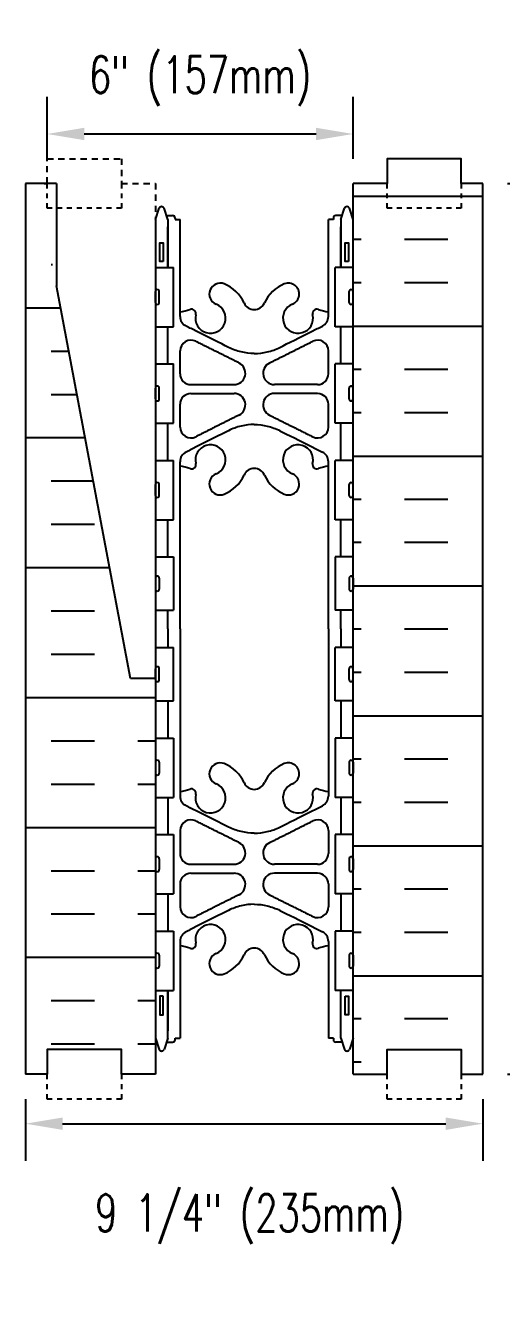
# Model space of a CAD drawing. Header units: inches. Extents: x 225.7 to 278.6, y 54.5 to 95.6.
# Drawn here: x 245.04 to 254.67, y 54.49 to 80.35 of the extents above; entities that cross this region are included whole.
import ezdxf

# ---------------------------------------------------------------- set-up
doc = ezdxf.new("R2010")
doc.units = ezdxf.units.IN
doc.header["$MEASUREMENT"] = 0
doc.linetypes.add('DASHED2', pattern=[0.375, 0.25, -0.125])
doc.linetypes.add('HIDDEN2', pattern=[0.1875, 0.125, -0.0625])
for name, color, linetype in [('HATCH', 12, 'Continuous'), ('Hidden2', 12, 'HIDDEN2'), ('line25', 2, 'Continuous'), ('LINE50', 5, 'Continuous'), ('LINE9', 9, 'Continuous'), ('TEXT', 4, 'Continuous'), ('Web_Edge', 9, 'Continuous')]:
    doc.layers.add(name, color=color, linetype=linetype)
doc.styles.add('DIM', font='romans.shx', dxfattribs={"width": 0.7})
doc.dimstyles.new('ext_8', dxfattribs={"dimscale": 8, "dimtxt": 0.09375, "dimasz": 0.09375, "dimexe": 0.09375, "dimexo": 0.0625, "dimgap": 0.0625, "dimtad": 1, "dimdec": 4, "dimzin": 3, "dimdsep": 46, "dimlunit": 4, "dimtxsty": 'DIM', "dimcen": 0.09, "dimdle": 0.09375, "dimclrt": 4, "dimadec": 0, "dimazin": 0, "dimtfac": 1, "dimtdec": 4, "dimtmove": 2, "dimatfit": 3, "dimfxl": 0, "dimfrac": 2, "dimtolj": 1, "dimtzin": 0, "dimarcsym": 0})

# ---------------------------------------------------------------- blocks, each defined once
blk = doc.blocks.new('*D15')
at = {"layer": 'Defpoints', "color": 0}
for p in [(254.294, 77.163), (254.294, 59.163), (255.269, 59.163)]:
    blk.add_point(p, dxfattribs=at)
at = {"layer": 'TEXT', "color": 0, "lineweight": -2}
for p, q in [((254.794, 77.163), (256.019, 77.163)), ((255.269, 76.413), (255.269, 59.913)), ((254.794, 59.163), (256.019, 59.163))]:
    blk.add_line(p, q, dxfattribs=at)
at = {"layer": 'TEXT', "color": 0}
for points in [[(255.144, 76.413), (255.394, 76.413), (255.269, 77.163)], [(255.144, 59.913), (255.394, 59.913), (255.269, 59.163)]]:
    blk.add_solid(points, dxfattribs=at)
at = {"layer": 'TEXT', "color": 4, "insert": (257.197, 68.163), "char_height": 0.75, "attachment_point": 5, "rotation": 90, "style": 'DIM'}
blk.add_mtext('\\A1;18" (457mm)', dxfattribs=at)
blk = doc.blocks.new('*D16')
at = {"layer": 'Defpoints', "color": 0}
for p in [(251.669, 78.163), (245.481, 77.163), (251.669, 77.163)]:
    blk.add_point(p, dxfattribs=at)
at = {"layer": 'TEXT', "color": 0, "lineweight": -2}
for p, q in [((245.481, 77.663), (245.481, 78.913)), ((251.669, 77.663), (251.669, 78.913)), ((246.231, 78.163), (250.919, 78.163))]:
    blk.add_line(p, q, dxfattribs=at)
at = {"layer": 'TEXT', "color": 0}
for points in [[(246.231, 78.288), (246.231, 78.038), (245.481, 78.163)], [(250.919, 78.288), (250.919, 78.038), (251.669, 78.163)]]:
    blk.add_solid(points, dxfattribs=at)
at = {"layer": 'TEXT', "color": 4, "insert": (248.575, 79.235), "char_height": 0.75, "attachment_point": 5, "style": 'DIM'}
blk.add_mtext('\\A1;6" (157mm)', dxfattribs=at)
blk = doc.blocks.new('*D17')
at = {"layer": 'Defpoints', "color": 0}
for p in [(245.044, 59.163), (254.294, 59.163), (254.294, 58.165)]:
    blk.add_point(p, dxfattribs=at)
at = {"layer": 'TEXT', "color": 0, "lineweight": -2}
for p, q in [((245.044, 58.663), (245.044, 57.415)), ((254.294, 58.663), (254.294, 57.415)), ((245.794, 58.165), (253.544, 58.165))]:
    blk.add_line(p, q, dxfattribs=at)
at = {"layer": 'TEXT', "color": 0}
for points in [[(245.794, 58.29), (245.794, 58.04), (245.044, 58.165)], [(253.544, 58.29), (253.544, 58.04), (254.294, 58.165)]]:
    blk.add_solid(points, dxfattribs=at)
at = {"layer": 'TEXT', "color": 4, "insert": (249.578, 56.238), "char_height": 0.75, "attachment_point": 5, "style": 'DIM'}
blk.add_mtext('\\A1;9 1/4" (235mm)', dxfattribs=at)

msp = doc.modelspace()

# ---------------------------------------------------------------- hatches: boundary and pattern name
at = {"layer": 'HATCH'}
h = msp.add_hatch(dxfattribs=at)
h.set_pattern_fill('INSUL', color=256, scale=7, style=0)
h.set_pattern_definition([(180, (3177.8305, -337.846), (0, 2.625), []), (180, (3177.8305, -336.971), (0, 2.625), [0.875, -0.875]), (180, (3177.8305, -336.096), (0, 2.625), [0.875, -0.875])])
h.paths.add_polyline_path([(254.29393, 59.16339), (253.85643, 59.16339), (253.85643, 59.66339), (252.35643, 59.66339), (252.35643, 59.16339), (251.66893, 59.16339), (251.66893, 77.16339), (252.35643, 77.16339), (252.35643, 77.66339), (253.85643, 77.66339), (253.85643, 77.16339), (254.29393, 77.16339)])
h = msp.add_hatch(dxfattribs=at)
h.set_pattern_fill('INSUL', color=256, scale=7, style=0)
h.set_pattern_definition([(0, (-2682.188, -392.5993), (0, 2.625), []), (0, (-2682.188, -391.7243), (0, 2.625), [0.875, -0.875]), (0, (-2682.188, -390.8493), (0, 2.625), [0.875, -0.875])])
edge = h.paths.add_edge_path()
edge.add_line((247.66893, 67.16339), (247.16893, 67.16339))
edge.add_line((247.16893, 67.16339), (245.41893, 76.41339))
edge.add_line((245.41893, 76.41339), (245.41893, 77.16339))
edge.add_line((245.41893, 77.16339), (245.04393, 77.16339))
edge.add_line((245.04393, 77.16339), (245.04393, 59.16339))
edge.add_line((245.04393, 59.16339), (245.48143, 59.16339))
edge.add_line((245.48143, 59.16339), (245.48143, 59.66339))
edge.add_line((245.48143, 59.66339), (246.98143, 59.66339))
edge.add_line((246.98143, 59.66339), (246.98143, 59.16339))
edge.add_line((246.98143, 59.16339), (247.41893, 59.16339))
edge.add_line((247.66893, 67.16339), (247.66893, 59.16339))

# ---------------------------------------------------------------- linework, layer by layer
at = {"layer": 'Hidden2'}
msp.add_lwpolyline([(245.41893, 77.16339), (245.48143, 77.16339), (245.48143, 77.66339), (246.98143, 77.66339), (246.98143, 77.16339), (247.66893, 77.16339), (247.66893, 67.16339)], dxfattribs=at)
at = {"layer": 'line25'}
for p, q in [((251.66893, 59.16339), (251.66893, 77.16339)), ((247.66893, 75.46839), (248.03388, 75.46839)), ((248.03388, 74.26839), (248.03388, 75.46839)), ((251.30398, 74.26839), (251.30398, 75.46839)), ((251.66893, 75.46839), (251.30398, 75.46839)), ((247.66893, 74.26839), (248.03388, 74.26839)), ((251.66893, 74.26839), (251.30398, 74.26839)), ((247.66893, 73.51839), (248.03388, 73.51839)), ((248.03388, 72.31839), (248.03388, 73.51839)), ((251.30398, 72.31839), (251.30398, 73.51839)), ((251.66893, 73.51839), (251.30398, 73.51839)), ((247.66893, 72.31839), (248.03388, 72.31839)), ((251.66893, 72.31839), (251.30398, 72.31839)), ((247.66893, 71.56839), (248.03388, 71.56839)), ((248.03388, 70.36839), (248.03388, 71.56839)), ((251.30398, 70.36839), (251.30398, 71.56839)), ((251.66893, 71.56839), (251.30398, 71.56839)), ((247.66893, 70.36839), (248.03388, 70.36839)), ((251.66893, 70.36839), (251.30398, 70.36839)), ((247.66893, 69.61839), (248.03388, 69.61839)), ((248.03388, 69.61839), (248.03388, 68.53839)), ((251.30398, 69.61839), (251.30398, 68.53839)), ((251.66893, 69.61839), (251.30398, 69.61839)), ((247.66893, 68.53839), (248.03388, 68.53839)), ((251.66893, 68.53839), (251.30398, 68.53839)), ((247.66893, 67.78839), (248.03388, 67.78839)), ((248.03388, 66.70839), (248.03388, 67.78839)), ((251.30398, 66.70839), (251.30398, 67.78839)), ((251.66893, 67.78839), (251.30398, 67.78839)), ((247.66893, 67.16339), (247.66893, 59.16339)), ((247.66893, 66.70839), (248.03388, 66.70839)), ((251.66893, 66.70839), (251.30398, 66.70839)), ((247.66893, 65.95839), (248.03388, 65.95839)), ((248.03388, 65.95839), (248.03388, 64.75839)), ((251.30398, 65.95839), (251.30398, 64.75839)), ((251.66893, 65.95839), (251.30398, 65.95839)), ((247.66893, 64.75839), (248.03388, 64.75839)), ((251.66893, 64.75839), (251.30398, 64.75839)), ((247.66893, 64.00839), (248.03388, 64.00839)), ((248.03388, 64.00839), (248.03388, 62.80839)), ((251.30398, 64.00839), (251.30398, 62.80839)), ((251.66893, 64.00839), (251.30398, 64.00839)), ((247.66893, 62.80839), (248.03388, 62.80839)), ((251.66893, 62.80839), (251.30398, 62.80839)), ((247.66893, 62.05839), (248.03388, 62.05839)), ((248.03388, 62.05839), (248.03388, 60.85839)), ((251.30398, 62.05839), (251.30398, 60.85839)), ((251.66893, 62.05839), (251.30398, 62.05839)), ((247.66893, 60.85839), (248.03388, 60.85839)), ((251.66893, 60.85839), (251.30398, 60.85839))]:
    msp.add_line(p, q, dxfattribs=at)
at = {"layer": 'LINE50'}
for p, q in [((245.04393, 77.16339), (245.04393, 77.16339)), ((245.04393, 77.16339), (245.04393, 77.16339)), ((245.04393, 77.16339), (245.04393, 59.16339)), ((245.66893, 77.16339), (245.04393, 77.16339)), ((245.66893, 77.16339), (245.66893, 75.09197)), ((254.29393, 59.16339), (254.29393, 77.16339)), ((247.16893, 67.16339), (245.66893, 75.09197)), ((247.66893, 67.16339), (247.16893, 67.16339))]:
    msp.add_line(p, q, dxfattribs=at)
for points in [[(254.29393, 77.16339), (253.85643, 77.16339), (253.85643, 77.66339), (252.35643, 77.66339), (252.35643, 77.16339), (251.66893, 77.16339)], [(247.66893, 59.16339), (246.98143, 59.16339), (246.98143, 59.66339), (245.48143, 59.66339), (245.48143, 59.16339), (245.04393, 59.16339)], [(251.66893, 59.16339), (252.35643, 59.16339), (252.35643, 59.66339), (253.85643, 59.66339), (253.85643, 59.16339), (254.29393, 59.16339)]]:
    msp.add_lwpolyline(points, dxfattribs=at)
at = {"layer": 'LINE9'}
for p, q in [((247.66893, 76.43466), (247.74393, 76.66466)), ((247.91893, 76.43466), (247.84393, 76.66466)), ((251.41893, 76.43466), (251.49393, 76.66466)), ((251.66893, 76.43466), (251.59393, 76.66466)), ((247.66893, 76.43466), (247.66893, 67.16339)), ((247.89285, 76.51466), (248.01893, 76.51466)), ((247.91893, 76.43466), (247.91893, 75.46839)), ((248.06893, 76.46466), (248.06893, 76.43466)), ((248.06893, 76.46466), (248.06893, 76.46466)), ((248.06893, 76.43466), (248.16893, 76.43466)), ((251.26893, 76.43466), (251.16893, 76.43466)), ((251.26893, 76.46466), (251.26893, 76.46466)), ((251.26893, 76.46466), (251.26893, 76.43466)), ((251.44502, 76.51466), (251.31893, 76.51466)), ((251.41893, 76.43466), (251.41893, 75.46839)), ((247.70894, 75.01839), (247.70894, 75.01839)), ((251.62893, 75.01839), (251.62893, 75.01839)), ((247.66893, 74.92339), (247.66894, 74.92339)), ((247.66893, 74.81339), (247.66894, 74.81339)), ((247.66894, 74.75839), (247.66894, 74.97839)), ((247.74894, 74.75839), (247.74894, 74.97839)), ((251.58893, 74.75839), (251.58893, 74.97839)), ((251.66893, 74.75839), (251.66893, 74.97839)), ((251.66893, 74.92339), (251.66893, 74.92339)), ((251.66893, 74.81339), (251.66893, 74.81339)), ((247.70894, 74.71839), (247.70894, 74.71839)), ((251.62893, 74.71839), (251.62893, 74.71839)), ((247.66893, 72.97339), (247.66894, 72.97339)), ((247.66894, 72.80839), (247.66894, 73.02839)), ((247.70894, 73.06839), (247.70894, 73.06839)), ((247.74894, 72.80839), (247.74894, 73.02839)), ((251.58893, 72.80839), (251.58893, 73.02839)), ((251.62893, 73.06839), (251.62893, 73.06839)), ((251.66893, 72.80839), (251.66893, 73.02839)), ((251.66893, 72.97339), (251.66893, 72.97339)), ((247.66893, 72.86339), (247.66894, 72.86339)), ((247.70894, 72.76839), (247.70894, 72.76839)), ((251.62893, 72.76839), (251.62893, 72.76839)), ((251.66893, 72.86339), (251.66893, 72.86339)), ((247.70894, 71.11839), (247.70894, 71.11839)), ((251.62893, 71.11839), (251.62893, 71.11839)), ((247.66893, 71.02339), (247.66894, 71.02339)), ((247.66893, 70.91339), (247.66894, 70.91339)), ((247.66894, 70.85839), (247.66894, 71.07839)), ((247.74894, 70.85839), (247.74894, 71.07839)), ((251.58893, 70.85839), (251.58893, 71.07839)), ((251.66893, 70.85839), (251.66893, 71.07839)), ((251.66893, 71.02339), (251.66893, 71.02339)), ((251.66893, 70.91339), (251.66893, 70.91339)), ((247.70894, 70.81839), (247.70894, 70.81839)), ((251.62893, 70.81839), (251.62893, 70.81839)), ((247.66893, 69.13339), (247.66894, 69.13339)), ((247.66894, 69.18839), (247.66894, 68.96839)), ((247.70894, 69.22839), (247.70894, 69.22839)), ((247.74894, 69.18839), (247.74894, 68.96839)), ((251.58893, 69.18839), (251.58893, 68.96839)), ((251.62893, 69.22839), (251.62893, 69.22839)), ((251.66893, 69.18839), (251.66893, 68.96839)), ((251.66893, 69.13339), (251.66893, 69.13339)), ((247.66893, 69.02339), (247.66894, 69.02339)), ((247.70894, 68.92839), (247.70894, 68.92839)), ((251.62893, 68.92839), (251.62893, 68.92839)), ((251.66893, 69.02339), (251.66893, 69.02339)), ((247.66893, 67.30339), (247.66894, 67.30339)), ((247.66894, 67.13839), (247.66894, 67.35839)), ((247.70894, 67.39839), (247.70894, 67.39839)), ((247.74894, 67.13839), (247.74894, 67.35839)), ((251.58893, 67.13839), (251.58893, 67.35839)), ((251.62893, 67.39839), (251.62893, 67.39839)), ((251.66893, 67.13839), (251.66893, 67.35839)), ((251.66893, 67.30339), (251.66893, 67.30339)), ((247.66893, 67.19339), (247.66894, 67.19339)), ((247.70894, 67.09839), (247.70894, 67.09839)), ((251.62893, 67.09839), (251.62893, 67.09839)), ((251.66893, 67.19339), (251.66893, 67.19339)), ((247.66894, 65.46839), (247.66894, 65.24839)), ((247.70894, 65.50839), (247.70894, 65.50839)), ((247.74894, 65.46839), (247.74894, 65.24839)), ((251.58893, 65.46839), (251.58893, 65.24839)), ((251.62893, 65.50839), (251.62893, 65.50839)), ((251.66893, 65.46839), (251.66893, 65.24839)), ((247.66893, 65.41339), (247.66894, 65.41339)), ((247.66893, 65.30339), (247.66894, 65.30339)), ((247.70894, 65.20839), (247.70894, 65.20839)), ((251.62893, 65.20839), (251.62893, 65.20839)), ((251.66893, 65.41339), (251.66893, 65.41339)), ((251.66893, 65.30339), (251.66893, 65.30339)), ((247.66893, 63.46339), (247.66894, 63.46339)), ((247.66894, 63.51839), (247.66894, 63.29839)), ((247.74894, 63.51839), (247.74894, 63.29839)), ((251.58893, 63.51839), (251.58893, 63.29839)), ((251.66893, 63.51839), (251.66893, 63.29839)), ((251.66893, 63.46339), (251.66893, 63.46339)), ((247.66893, 63.35339), (247.66894, 63.35339)), ((247.70894, 63.25839), (247.70894, 63.25839)), ((251.62893, 63.25839), (251.62893, 63.25839)), ((251.66893, 63.35339), (251.66893, 63.35339)), ((247.66894, 61.56839), (247.66894, 61.34839)), ((247.70894, 61.60839), (247.70894, 61.60839)), ((247.74894, 61.56839), (247.74894, 61.34839)), ((251.58893, 61.56839), (251.58893, 61.34839)), ((251.62893, 61.60839), (251.62893, 61.60839)), ((251.66893, 61.56839), (251.66893, 61.34839)), ((247.66893, 61.51339), (247.66894, 61.51339)), ((247.66893, 61.40339), (247.66894, 61.40339)), ((247.70894, 61.30839), (247.70894, 61.30839)), ((251.62893, 61.30839), (251.62893, 61.30839)), ((251.66893, 61.51339), (251.66893, 61.51339)), ((251.66893, 61.40339), (251.66893, 61.40339)), ((247.91893, 59.89213), (247.91893, 60.85839)), ((251.41893, 59.89213), (251.41893, 60.85839)), ((247.66893, 59.89213), (247.74393, 59.66213)), ((247.91893, 59.89213), (247.84393, 59.66213)), ((247.89285, 59.81213), (248.01893, 59.81213)), ((248.06893, 59.89213), (248.16893, 59.89213)), ((248.06893, 59.86213), (248.06893, 59.86213)), ((251.26893, 59.89213), (251.16893, 59.89213)), ((251.26893, 59.86213), (251.26893, 59.86213)), ((251.44502, 59.81213), (251.31893, 59.81213)), ((251.41893, 59.89213), (251.49393, 59.66213)), ((251.66893, 59.89213), (251.59393, 59.66213))]:
    msp.add_line(p, q, dxfattribs=at)
at = {"layer": 'LINE9', "linetype": 'DASHED2', "ltscale": 0.15}
for points in [[(246.98143, 77.16339), (246.98143, 77.16339), (246.98143, 76.66339), (245.48143, 76.66339), (245.48143, 77.16339), (245.48143, 77.16339)], [(253.85643, 77.16339), (253.85643, 77.16339), (253.85643, 76.66339), (252.35643, 76.66339), (252.35643, 77.16339), (252.35643, 77.16339)], [(246.98143, 59.16339), (246.98143, 59.16339), (246.98143, 58.66339), (245.48143, 58.66339), (245.48143, 59.16339), (245.48143, 59.16339)], [(253.85643, 59.16339), (253.85643, 59.16339), (253.85643, 58.66339), (252.35643, 58.66339), (252.35643, 59.16339), (252.35643, 59.16339)]]:
    msp.add_lwpolyline(points, dxfattribs=at)
at = {"layer": 'LINE9'}
for points in [[(247.91893, 75.46839), (247.91893, 76.28466)], [(251.41893, 75.46839), (251.41893, 76.28466)], [(247.91893, 73.51839), (247.91893, 74.26839)], [(251.41893, 73.51839), (251.41893, 74.26839)], [(247.91893, 71.56839), (247.91893, 72.31839)], [(251.41893, 71.56839), (251.41893, 72.31839)], [(247.91893, 69.61839), (247.91893, 70.36839)], [(251.41893, 69.61839), (251.41893, 70.36839)], [(247.91893, 68.16339), (247.91893, 68.53839)], [(251.41893, 68.16339), (251.41893, 68.53839)], [(247.91893, 68.16339), (247.91893, 67.78839)], [(251.41893, 68.16339), (251.41893, 67.78839)], [(247.91893, 66.70839), (247.91893, 65.95839)], [(251.41893, 66.70839), (251.41893, 65.95839)], [(247.91893, 64.75839), (247.91893, 64.00839)], [(251.41893, 64.75839), (251.41893, 64.00839)], [(247.91893, 62.80839), (247.91893, 62.05839)], [(251.41893, 62.80839), (251.41893, 62.05839)], [(247.91893, 60.85839), (247.91893, 60.04213)]]:
    msp.add_lwpolyline(points, dxfattribs=at)
for points in [[(247.82893, 75.58466), (247.75893, 75.58466), (247.75893, 75.96466), (247.82893, 75.96466)], [(251.57893, 75.58466), (251.50893, 75.58466), (251.50893, 75.96466), (251.57893, 75.96466)], [(247.82893, 60.74213), (247.75893, 60.74213), (247.75893, 60.36213), (247.82893, 60.36213)], [(251.50893, 60.74213), (251.57893, 60.74213), (251.57893, 60.36213), (251.50893, 60.36213)]]:
    msp.add_lwpolyline(points, close=True, dxfattribs=at)
for centre, radius, start, end in [((247.79393, 76.63799), 0.05667, 28.072487, 151.927513), ((251.54393, 76.63799), 0.05667, 28.072487, 151.927513), ((248.01893, 76.46466), 0.05, 0, 90), ((251.31893, 76.46466), 0.05, 90, 180), ((247.70894, 74.97839), 0.04, 90, 180), ((247.70894, 74.97839), 0.04, 360, 90), ((251.62893, 74.97839), 0.04, 90, 180), ((251.62893, 74.97839), 0.04, 0, 90), ((247.70894, 74.75839), 0.04, 180, 270), ((247.70894, 74.75839), 0.04, 270, 0), ((251.62893, 74.75839), 0.04, 180, 270), ((251.62893, 74.75839), 0.04, 270, 0), ((247.70894, 73.02839), 0.04, 90, 180), ((247.70894, 73.02839), 0.04, 360, 90), ((251.62893, 73.02839), 0.04, 90, 180), ((251.62893, 73.02839), 0.04, 0, 90), ((247.70894, 72.80839), 0.04, 180, 270), ((247.70894, 72.80839), 0.04, 270, 0), ((251.62893, 72.80839), 0.04, 180, 270), ((251.62893, 72.80839), 0.04, 270, 0), ((247.70894, 71.07839), 0.04, 90, 180), ((247.70894, 71.07839), 0.04, 360, 90), ((251.62893, 71.07839), 0.04, 90, 180), ((251.62893, 71.07839), 0.04, 0, 90), ((247.70894, 70.85839), 0.04, 180, 270), ((247.70894, 70.85839), 0.04, 270, 0), ((251.62893, 70.85839), 0.04, 180, 270), ((251.62893, 70.85839), 0.04, 270, 0), ((247.70894, 69.18839), 0.04, 90, 180), ((247.70894, 69.18839), 0.04, 0, 90), ((251.62893, 69.18839), 0.04, 90, 180), ((251.62893, 69.18839), 0.04, 360, 90), ((247.70894, 68.96839), 0.04, 180, 270), ((247.70894, 68.96839), 0.04, 270, 0), ((251.62893, 68.96839), 0.04, 180, 270), ((251.62893, 68.96839), 0.04, 270, 0), ((247.70894, 67.35839), 0.04, 90, 180), ((247.70894, 67.35839), 0.04, 360, 90), ((251.62893, 67.35839), 0.04, 90, 180), ((251.62893, 67.35839), 0.04, 0, 90), ((247.70894, 67.13839), 0.04, 180, 270), ((247.70894, 67.13839), 0.04, 270, 0), ((251.62893, 67.13839), 0.04, 180, 270), ((251.62893, 67.13839), 0.04, 270, 0), ((247.70894, 65.46839), 0.04, 90, 180), ((247.70894, 65.46839), 0.04, 0, 90), ((251.62893, 65.46839), 0.04, 90, 180), ((251.62893, 65.46839), 0.04, 360, 90), ((247.70894, 65.24839), 0.04, 180, 270), ((247.70894, 65.24839), 0.04, 270, 0), ((251.62893, 65.24839), 0.04, 180, 270), ((251.62893, 65.24839), 0.04, 270, 0), ((247.70894, 63.51839), 0.04, 90, 180), ((247.70894, 63.51839), 0.04, 0, 90), ((251.62893, 63.51839), 0.04, 90, 180), ((251.62893, 63.51839), 0.04, 360, 90), ((247.70894, 63.29839), 0.04, 180, 270), ((247.70894, 63.29839), 0.04, 270, 0), ((251.62893, 63.29839), 0.04, 180, 270), ((251.62893, 63.29839), 0.04, 270, 0), ((247.70894, 61.56839), 0.04, 90, 180), ((247.70894, 61.56839), 0.04, 0, 90), ((251.62893, 61.56839), 0.04, 90, 180), ((251.62893, 61.56839), 0.04, 360, 90), ((247.70894, 61.34839), 0.04, 180, 270), ((247.70894, 61.34839), 0.04, 270, 0), ((251.62893, 61.34839), 0.04, 180, 270), ((251.62893, 61.34839), 0.04, 270, 0), ((248.01893, 59.86213), 0.05, 270, 0), ((251.31893, 59.86213), 0.05, 180, 270), ((247.79393, 59.68879), 0.05667, 208.072487, 331.927513), ((251.54393, 59.68879), 0.05667, 208.072487, 331.927513)]:
    msp.add_arc(centre, radius, start, end, dxfattribs=at)
at = {"layer": 'Web_Edge'}
for p, q in [((248.06893, 76.46466), (248.06893, 76.43466)), ((248.06893, 76.46466), (248.06893, 76.46466)), ((248.16893, 74.47763), (248.16893, 76.43466)), ((251.16893, 74.47763), (251.16893, 76.43466)), ((251.26893, 76.46466), (251.26893, 76.46466)), ((251.26893, 76.46466), (251.26893, 76.43466)), ((248.16893, 73.31832), (248.16893, 73.77875)), ((251.16893, 73.31832), (251.16893, 73.77875)), ((248.38768, 73.09957), (249.26016, 73.09957)), ((250.95018, 73.09957), (250.0777, 73.09957)), ((248.16893, 72.24038), (248.16893, 72.70082)), ((248.38768, 72.91957), (249.26016, 72.91957)), ((250.95018, 72.91957), (250.0777, 72.91957)), ((251.16893, 72.24038), (251.16893, 72.70082)), ((248.16893, 68.16339), (248.16893, 71.5415)), ((251.16893, 68.16339), (251.16893, 71.5415)), ((248.16893, 68.16339), (248.16893, 64.78529)), ((251.16893, 68.16339), (251.16893, 64.78529)), ((248.16893, 64.08641), (248.16893, 63.62597)), ((251.16893, 64.08641), (251.16893, 63.62597)), ((248.38768, 63.40722), (249.26016, 63.40722)), ((250.95018, 63.40722), (250.0777, 63.40722)), ((248.38768, 63.22722), (249.26016, 63.22722)), ((250.95018, 63.22722), (250.0777, 63.22722)), ((248.16893, 63.00847), (248.16893, 62.54804)), ((251.16893, 63.00847), (251.16893, 62.54804)), ((248.16893, 61.84916), (248.16893, 59.89213)), ((251.16893, 61.84916), (251.16893, 59.89213)), ((248.06893, 59.86213), (248.06893, 59.89213)), ((248.06893, 59.86213), (248.06893, 59.86213)), ((251.26893, 59.89213), (251.26893, 59.86213)), ((251.26893, 59.86213), (251.26893, 59.86213))]:
    msp.add_line(p, q, dxfattribs=at)
for centre, radius, start, end in [((248.97893, 74.92902), 0.22, 68.196252, 248.196252), ((248.78393, 74.44158), 0.745, 24.331653, 68.196252), ((250.55393, 74.44158), 0.745, 111.803748, 155.668347), ((250.35893, 74.92902), 0.22, 291.803748, 111.803748), ((249.67233, 74.84329), 0.23, 204.331653, 269.153884), ((249.66554, 74.84329), 0.23, 270.846116, 335.668347), ((248.02997, 75.558), 1, 277.987869, 289.906703), ((248.38768, 74.47763), 0.21875, 180, 243.416061), ((248.39956, 74.53258), 0.09, 346.679506, 108.865139), ((248.78393, 74.44158), 0.305, 166.679506, 68.196252), ((250.55393, 74.44158), 0.305, 111.803748, 13.320494), ((250.93831, 74.53258), 0.09, 71.134861, 193.320494), ((251.3079, 75.558), 1, 250.093297, 262.012131), ((250.95018, 74.47763), 0.21875, 296.583939, 0), ((248.38768, 73.77875), 0.21875, 63.415887, 180), ((250.95018, 73.77875), 0.21875, 0, 116.584113), ((249.26016, 73.32957), 0.23, 270, 63.415887), ((250.0777, 73.32957), 0.23, 116.584113, 270), ((248.38768, 73.31832), 0.21875, 180, 270), ((250.95018, 73.31832), 0.21875, 270, 0), ((248.38768, 72.70082), 0.21875, 90, 180), ((249.26016, 72.68957), 0.23, 296.584113, 90), ((250.0777, 72.68957), 0.23, 90, 243.415887), ((250.95018, 72.70082), 0.21875, 0, 90), ((248.38768, 72.24038), 0.21875, 180, 296.584113), ((250.95018, 72.24038), 0.21875, 243.415887, 0), ((248.38768, 71.5415), 0.21875, 116.583973, 179.999985), ((248.78393, 71.57756), 0.305, 291.803748, 193.320494), ((250.55393, 71.57756), 0.305, 346.679506, 248.196252), ((250.95018, 71.5415), 0.21875, 0.000015, 63.416027), ((248.02997, 70.46114), 1, 70.093297, 82.012131), ((248.39956, 71.48655), 0.09, 251.134861, 13.320494), ((249.67233, 71.17584), 0.23, 90.846116, 155.668347), ((249.66554, 71.17584), 0.23, 24.331653, 89.153884), ((250.93831, 71.48655), 0.09, 166.679506, 288.865139), ((251.3079, 70.46114), 1, 97.987869, 109.906703), ((248.97893, 71.09012), 0.22, 111.803748, 291.803748), ((248.78393, 71.57756), 0.745, 291.803748, 335.668347), ((250.55393, 71.57756), 0.745, 204.331653, 248.196252), ((250.35893, 71.09012), 0.22, 248.196252, 68.196252), ((248.97893, 65.23667), 0.22, 68.196252, 248.196252), ((248.78393, 64.74923), 0.745, 24.331653, 68.196252), ((250.55393, 64.74923), 0.745, 111.803748, 155.668347), ((250.35893, 65.23667), 0.22, 291.803748, 111.803748), ((248.02997, 65.86565), 1, 277.987869, 289.906703), ((248.39956, 64.84024), 0.09, 346.679506, 108.865139), ((248.78393, 64.74923), 0.305, 166.679506, 68.196252), ((249.67233, 65.15095), 0.23, 204.331653, 269.153884), ((249.66554, 65.15095), 0.23, 270.846116, 335.668347), ((250.55393, 64.74923), 0.305, 111.803748, 13.320494), ((250.93831, 64.84024), 0.09, 71.134861, 193.320494), ((251.3079, 65.86565), 1, 250.093297, 262.012131), ((248.38768, 64.78529), 0.21875, 180.000015, 243.416027), ((250.95018, 64.78529), 0.21875, 296.583973, 359.999985), ((248.38768, 64.08641), 0.21875, 63.415887, 180), ((250.95018, 64.08641), 0.21875, 360, 116.584113), ((248.38768, 63.62597), 0.21875, 180, 270), ((249.26016, 63.63722), 0.23, 270, 63.415887), ((250.0777, 63.63722), 0.23, 116.584113, 270), ((250.95018, 63.62597), 0.21875, 270, 360), ((248.38768, 63.00847), 0.21875, 90, 180), ((249.26016, 62.99722), 0.23, 296.584113, 90), ((250.0777, 62.99722), 0.23, 90, 243.415887), ((250.95018, 63.00847), 0.21875, 360, 90), ((248.38768, 62.54804), 0.21875, 180, 296.584113), ((250.95018, 62.54804), 0.21875, 243.415887, 360), ((248.78393, 61.88521), 0.305, 291.803748, 193.320494), ((250.55393, 61.88521), 0.305, 346.679506, 248.196252), ((248.38768, 61.84916), 0.21875, 116.583939, 180), ((248.39956, 61.79421), 0.09, 251.134861, 13.320494), ((250.93831, 61.79421), 0.09, 166.679506, 288.865139), ((250.95018, 61.84916), 0.21875, 360, 63.416061), ((248.02997, 60.76879), 1, 70.093297, 82.012131), ((248.97893, 61.39777), 0.22, 111.803748, 291.803748), ((248.78393, 61.88521), 0.745, 291.803748, 335.668347), ((249.67233, 61.4835), 0.23, 90.846116, 155.668347), ((249.66554, 61.4835), 0.23, 24.331653, 89.153884), ((250.55393, 61.88521), 0.745, 204.331653, 248.196252), ((250.35893, 61.39777), 0.22, 248.196252, 68.196252), ((251.3079, 60.76879), 1, 97.987869, 109.906703)]:
    msp.add_arc(centre, radius, start, end, dxfattribs=at)
for points, degree, knots in [([(249.66893, 73.72701), (249.58038, 73.72767), (249.40077, 73.7493), (249.2307, 73.81117), (249.14965, 73.85173), (248.9732, 73.94002), (248.79675, 74.02832), (248.39462, 74.22955), (248.36123, 74.24626), (248.32629, 74.26375), (248.28979, 74.28201)], 3, [0.003684695, 0.003684695, 0.003684695, 0.003684695, 0.159602153, 0.319204307, 0.319204307, 0.319204307, 0.666669757, 0.666669757, 0.666669757, 0.695518434, 0.695518434, 0.695518434, 0.695518434]), ([(249.66893, 73.72701), (249.75748, 73.72767), (249.9371, 73.7493), (250.10717, 73.81117), (250.18822, 73.85173), (250.36466, 73.94002), (250.54111, 74.02832), (250.94325, 74.22955), (250.97664, 74.24626), (251.01158, 74.26375), (251.04807, 74.28201)], 3, [0.003684695, 0.003684695, 0.003684695, 0.003684695, 0.159602153, 0.319204307, 0.319204307, 0.319204307, 0.666669757, 0.666669757, 0.666669757, 0.695518434, 0.695518434, 0.695518434, 0.695518434]), ([(249.36309, 73.53525), (248.86714, 73.78343), (248.48558, 73.97437)], 1, [0.06232755, 0.06232755, 1, 1.72139746, 1.72139746]), ([(249.97477, 73.53525), (250.47073, 73.78343), (250.85229, 73.97437)], 1, [0.06232755, 0.06232755, 1, 1.72139746, 1.72139746]), ([(249.36309, 72.48388), (248.86714, 72.2357), (248.48558, 72.04476)], 1, [0.06232755, 0.06232755, 1, 1.72139746, 1.72139746]), ([(249.97477, 72.48388), (250.47073, 72.2357), (250.85229, 72.04476)], 1, [0.06232755, 0.06232755, 1, 1.72139746, 1.72139746]), ([(249.66893, 72.29213), (249.58038, 72.29146), (249.40077, 72.26984), (249.2307, 72.20797), (249.14965, 72.16741), (248.9732, 72.07911), (248.79675, 71.99081), (248.39462, 71.78958), (248.36123, 71.77287), (248.32628, 71.75539), (248.28979, 71.73712)], 3, [0.003684695, 0.003684695, 0.003684695, 0.003684695, 0.159602153, 0.319204307, 0.319204307, 0.319204307, 0.666669757, 0.666669757, 0.666669757, 0.695518495, 0.695518495, 0.695518495, 0.695518495]), ([(249.66893, 72.29213), (249.75748, 72.29146), (249.9371, 72.26984), (250.10717, 72.20797), (250.18822, 72.16741), (250.36466, 72.07911), (250.54111, 71.99081), (250.94325, 71.78958), (250.97664, 71.77287), (251.01158, 71.75539), (251.04807, 71.73712)], 3, [0.003684695, 0.003684695, 0.003684695, 0.003684695, 0.159602153, 0.319204307, 0.319204307, 0.319204307, 0.666669757, 0.666669757, 0.666669757, 0.695518495, 0.695518495, 0.695518495, 0.695518495]), ([(249.66893, 64.03466), (249.58038, 64.03532), (249.40077, 64.05695), (249.2307, 64.11882), (249.14965, 64.15938), (248.9732, 64.24768), (248.79675, 64.33597), (248.39462, 64.53721), (248.36123, 64.55392), (248.32628, 64.5714), (248.28979, 64.58966)], 3, [0.003684695, 0.003684695, 0.003684695, 0.003684695, 0.159602153, 0.319204307, 0.319204307, 0.319204307, 0.666669757, 0.666669757, 0.666669757, 0.695518495, 0.695518495, 0.695518495, 0.695518495]), ([(249.66893, 64.03466), (249.75748, 64.03532), (249.9371, 64.05695), (250.10717, 64.11882), (250.18822, 64.15938), (250.36466, 64.24768), (250.54111, 64.33597), (250.94325, 64.53721), (250.97664, 64.55392), (251.01158, 64.5714), (251.04807, 64.58966)], 3, [0.003684695, 0.003684695, 0.003684695, 0.003684695, 0.159602153, 0.319204307, 0.319204307, 0.319204307, 0.666669757, 0.666669757, 0.666669757, 0.695518495, 0.695518495, 0.695518495, 0.695518495]), ([(249.36309, 63.84291), (248.86714, 64.09109), (248.48558, 64.28203)], 1, [0.06232755, 0.06232755, 1, 1.72139746, 1.72139746]), ([(249.97477, 63.84291), (250.47073, 64.09109), (250.85229, 64.28203)], 1, [0.06232755, 0.06232755, 1, 1.72139746, 1.72139746]), ([(249.66893, 62.59978), (249.58038, 62.59912), (249.40077, 62.57749), (249.2307, 62.51562), (249.14965, 62.47506), (248.9732, 62.38677), (248.79675, 62.29847), (248.39462, 62.09724), (248.36123, 62.08053), (248.32629, 62.06304), (248.28979, 62.04478)], 3, [0.003684695, 0.003684695, 0.003684695, 0.003684695, 0.159602153, 0.319204307, 0.319204307, 0.319204307, 0.666669757, 0.666669757, 0.666669757, 0.695518434, 0.695518434, 0.695518434, 0.695518434]), ([(249.36309, 62.79154), (248.86714, 62.54335), (248.48558, 62.35242)], 1, [0.06232755, 0.06232755, 1, 1.72139746, 1.72139746]), ([(249.66893, 62.59978), (249.75748, 62.59912), (249.9371, 62.57749), (250.10717, 62.51562), (250.18822, 62.47506), (250.36466, 62.38677), (250.54111, 62.29847), (250.94325, 62.09724), (250.97664, 62.08053), (251.01158, 62.06304), (251.04807, 62.04478)], 3, [0.003684695, 0.003684695, 0.003684695, 0.003684695, 0.159602153, 0.319204307, 0.319204307, 0.319204307, 0.666669757, 0.666669757, 0.666669757, 0.695518434, 0.695518434, 0.695518434, 0.695518434]), ([(249.97477, 62.79154), (250.47073, 62.54335), (250.85229, 62.35242)], 1, [0.06232755, 0.06232755, 1, 1.72139746, 1.72139746])]:
    msp.add_open_spline(points, degree=degree, knots=knots, dxfattribs=at)

# ---------------------------------------------------------------- dimensions: what is measured, and where the dimension line sits
at = {"layer": 'TEXT'}
dim = msp.add_linear_dim(base=(251.66893, 78.16316), p1=(245.48143, 77.16339), p2=(251.66893, 77.16339), text='6" (157mm)', dimstyle='ext_8', dxfattribs=at)
dim.commit()
dim.dimension.update_dxf_attribs({"geometry": '*D16', "text_midpoint": (248.57518, 79.23459)})
dim = msp.add_linear_dim(base=(255.26871, 59.16339), p1=(254.29393, 77.16339), p2=(254.29393, 59.16339), angle=90, text='18" (457mm)', dimstyle='ext_8', dxfattribs=at)
dim.commit()
dim.dimension.update_dxf_attribs({"geometry": '*D15', "text_midpoint": (257.19728, 68.16339), "dimtype": 160})
dim = msp.add_linear_dim(base=(254.29393, 58.16464), p1=(245.04393, 59.16339), p2=(254.29393, 59.16339), text='9 1/4" (235mm)', dimstyle='ext_8', dxfattribs=at)
dim.commit()
dim.dimension.update_dxf_attribs({"geometry": '*D17', "text_midpoint": (249.57801, 56.23836), "dimtype": 160})

doc.saveas('drawing.dxf')
